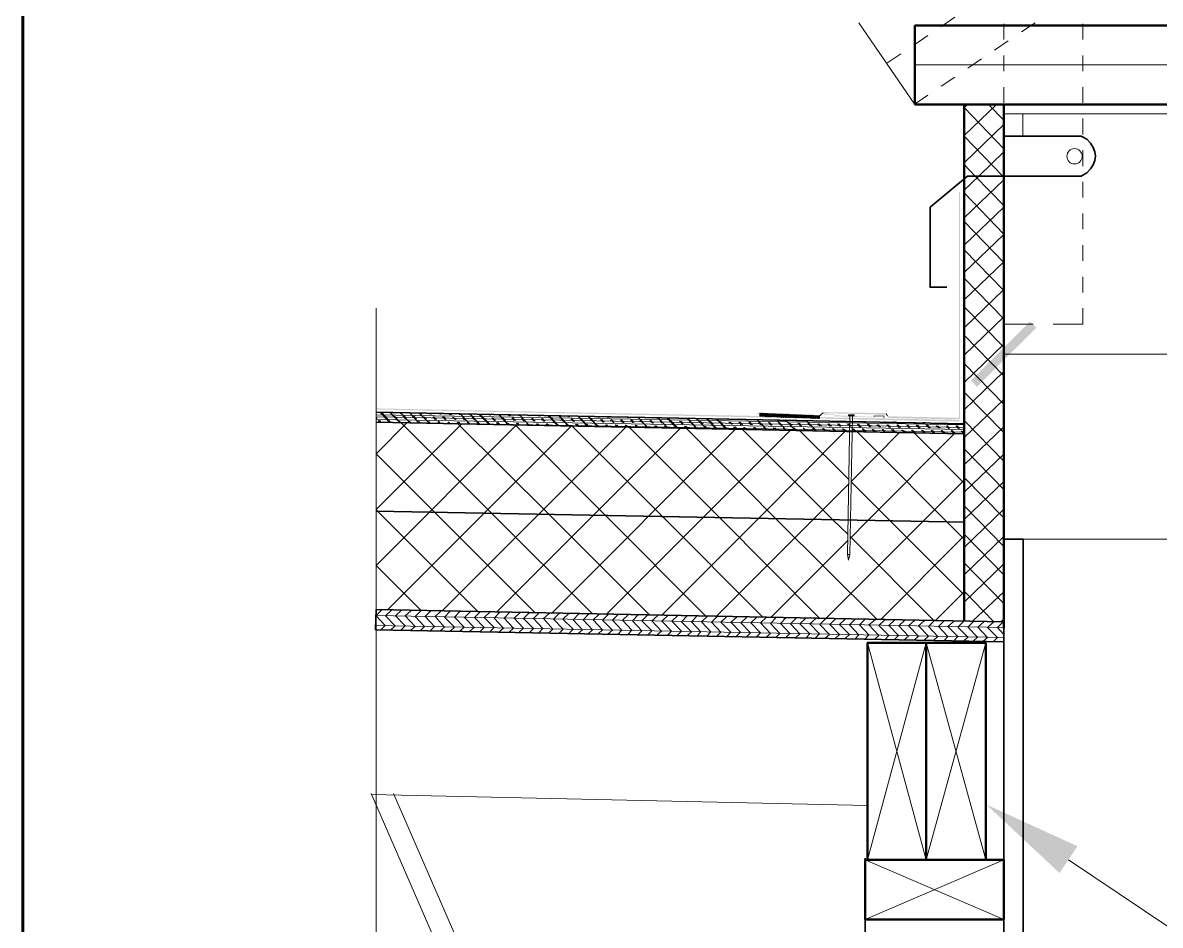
# Model space of a CAD drawing. Header units: inches. Extents: x 5 to 516, y -193 to 129.
# Drawn here: x 155.79 to 162.99, y -47.6 to -41.89 of the extents above; entities that cross this region are included whole.
import ezdxf

# ---------------------------------------------------------------- set-up
doc = ezdxf.new("R2010")
doc.units = ezdxf.units.IN
doc.header["$MEASUREMENT"] = 0
doc.linetypes.add('PDF_IMPORT', pattern=[1, 0.8, -0.2])
doc.layers.add('PDF3_Geometry', color=7, linetype='Continuous')
doc.layers.add('PDF3_Solid Fills', color=7, linetype='Continuous')

msp = doc.modelspace()

# ---------------------------------------------------------------- hatches: boundary and pattern name
at = {"layer": 'PDF3_Solid Fills', "transparency": 33554559}
for points in [[(162.2048941, -43.8227073), (162.1648967, -43.7827099), (161.7915889, -44.1560209), (161.8282516, -44.1960167)], [(161.7182581, -44.4160056), (161.7182581, -44.4060063), (158.0251614, -44.3326747), (158.0251614, -44.3393439)], [(160.438338, -44.3593415), (160.438338, -44.3660077), (160.8349792, -44.3826731), (160.8316461, -44.3760071)], [(160.8549779, -44.3560051), (160.858311, -44.3626714), (161.2516224, -44.3726705), (161.2549523, -44.3626714)], [(160.8616507, -44.3826758), (160.8649838, -44.3860089), (160.8649871, -44.3726729), (160.9249832, -44.3726734), (160.924974, -44.3826728), (161.1749612, -44.3860024), (160.9283104, -44.3760101), (160.9283131, -44.3693406), (160.8616507, -44.3660102)], [(161.174958, -44.3860089), (160.924974, -44.3826758), (161.1782911, -44.389342), (161.174958, -44.3793391)], [(161.174958, -44.3793394), (161.1782911, -44.3826725), (161.2382905, -44.3826758), (161.2382948, -44.3960083), (161.2416312, -44.396005), (161.2416203, -44.3793394)], [(161.2682924, -44.3826728), (161.2516268, -44.3726734), (161.2649592, -44.3926722), (161.7215961, -44.4026707), (161.7149331, -44.3926751)]]:
    msp.add_hatch(color=256, dxfattribs=at).paths.add_polyline_path(points)

# ---------------------------------------------------------------- linework, layer by layer
at = {"layer": 'PDF3_Geometry', "lineweight": 60}
msp.add_lwpolyline([(290.7799874, -122.9609644), (290.7799874, -32.9700706), (155.7886422, -32.9700706), (155.7886422, -122.9609644)], dxfattribs=at)
at = {"layer": 'PDF3_Geometry', "linetype": 'PDF_IMPORT', "lineweight": 15, "ltscale": 0.133359}
msp.add_lwpolyline([(161.2582859, -42.1494816), (169.8044107, -36.3731844)], dxfattribs=at)
at = {"layer": 'PDF3_Geometry', "linetype": 'PDF_IMPORT', "lineweight": 15, "ltscale": 0.13082}
msp.add_lwpolyline([(161.4316147, -42.4094679), (169.9610673, -36.6431698)], dxfattribs=at)
at = {"layer": 'PDF3_Geometry', "linetype": 'PDF_IMPORT', "lineweight": 15, "ltscale": 0.0625}
msp.add_lwpolyline([(161.9982423, -43.7993798), (161.9982423, -38.3930579)], dxfattribs=at)
at = {"layer": 'PDF3_Geometry', "linetype": 'PDF_IMPORT', "lineweight": 15, "ltscale": 0.075833}
msp.add_lwpolyline([(162.4982102, -43.7993798), (162.4982102, -38.9430199)], dxfattribs=at)
at = {"layer": 'PDF3_Geometry', "lineweight": 15}
for points in [[(161.4349511, -42.4094679), (161.0816404, -41.8928343)], [(171.5609701, -42.1594839), (161.4349527, -42.1594839)], [(161.7482583, -42.6061173), (161.9515786, -42.4094633)], [(161.7482583, -42.4294658), (161.7715902, -42.4094671)], [(161.9982423, -42.5094574), (161.9015818, -42.4094638)], [(161.9982423, -42.6894453), (161.7482583, -42.429462)], [(170.9976653, -42.4694616), (161.9982423, -42.4694616)], [(162.1182297, -42.6094537), (162.1182297, -42.4694627)], [(161.7482583, -42.7794393), (161.9982423, -42.5361215)], [(161.9982423, -42.86944), (161.9915761, -42.8627738), (161.7482583, -42.6094567)], [(161.7482583, -42.952768), (161.8415857, -42.8627738), (161.9982423, -42.7094503)], [(161.9982423, -43.0494279), (161.8182538, -42.8627732), (161.7482583, -42.7894446)], [(161.7482583, -43.1260832), (161.9982423, -42.8860986)], [(161.9982423, -43.2294158), (161.7482583, -42.9694325)], [(161.7482583, -43.2994119), (161.9982423, -43.0594273)], [(161.9982423, -43.4094038), (161.7482583, -43.1494204)], [(161.7482583, -43.4727271), (161.9982423, -43.2327425)], [(161.9982423, -43.5860553), (161.7482583, -43.3294051)], [(161.7482583, -43.6460558), (161.9982423, -43.4060712)], [(161.9982423, -43.7660432), (161.7482583, -43.509393)], [(161.7482583, -43.8227073), (161.9982423, -43.5793896)], [(161.9982423, -44.9093076), (161.9982423, -43.6160571)], [(158.0251626, -43.6993835), (158.0251626, -50.7022678), (157.841841, -50.8222603), (158.2084842, -50.8655908), (158.0251626, -50.9855833), (158.0251626, -58.7950818)], [(161.9982423, -43.9460311), (161.7482583, -43.6893809)], [(161.7482583, -43.9960293), (161.9982423, -43.7527116)], [(162.184903, -43.7993798), (161.9982483, -43.7993798)], [(162.4982102, -43.7993798), (162.3115555, -43.7993798)], [(161.9982423, -44.1260191), (161.7482583, -43.8693689)], [(161.7482583, -44.1693512), (161.9982423, -43.9260335)], [(161.9982423, -43.9893633), (170.9976653, -43.9893633)], [(161.9982423, -44.306007), (161.7482583, -44.0493568)], [(161.7482583, -44.3426732), (161.9982423, -44.0993555)], [(161.9982423, -44.4860017), (161.7482583, -44.2293515)], [(161.7482583, -44.5159951), (161.9982423, -44.2760105)], [(158.0251626, -44.3726734), (161.7482571, -44.4360027)], [(158.0251626, -44.3860054), (161.7482571, -44.4526678)], [(158.0251626, -44.4026737), (161.7482571, -44.466003)], [(158.0251626, -44.4193352), (161.7482571, -44.4826645)], [(158.0251626, -44.6193278), (158.2218167, -44.4226738)], [(158.028499, -44.3960077), (158.0251659, -44.3926746)], [(158.0318354, -44.3960077), (158.0251691, -44.3893415)], [(158.0485037, -44.4193352), (158.0385043, -44.4093359)], [(158.0518265, -44.4193352), (158.0418271, -44.4093359)], [(158.0551629, -44.4193352), (158.0484966, -44.4093359)], [(158.1251589, -44.3660075), (158.1184927, -44.3593412)], [(158.1584955, -44.3960077), (158.1418299, -44.3826752)], [(158.181823, -44.4226716), (158.1718237, -44.4126722)], [(158.181823, -44.3660075), (158.1751568, -44.3593412)], [(158.1884822, -44.3660075), (158.181816, -44.3593412)], [(159.3950835, -45.6325956), (158.7551245, -44.9959698), (158.1818279, -44.4226732)], [(158.2118233, -44.3993373), (158.1951577, -44.3826717)], [(158.2184825, -44.3993373), (158.20515, -44.3826717)], [(158.2351508, -44.4226716), (158.2284845, -44.4126722)], [(158.2451463, -44.4226716), (158.235147, -44.4126722)], [(158.2484827, -44.3660075), (158.2418165, -44.3626744)], [(158.2518191, -44.3660075), (158.2451528, -44.3626744)], [(158.278483, -44.3993373), (158.2618174, -44.3826717)], [(158.2818193, -44.3993373), (158.2651537, -44.3826717)], [(158.3018105, -44.4260012), (158.2918111, -44.4160018)], [(158.3051468, -44.4260012), (158.2984806, -44.4160018)], [(158.3084832, -44.3693438), (158.3051501, -44.3626776)], [(158.3151424, -44.3693438), (158.3084762, -44.3626776)], [(158.3418063, -44.3993373), (158.3251407, -44.3860048)], [(158.3451426, -44.3993373), (158.328477, -44.3860048)], [(158.3651473, -44.4260012), (158.355148, -44.4160018)], [(158.3684701, -44.4260012), (158.3584708, -44.4160018)], [(158.3684701, -44.3693438), (158.3618039, -44.3626776)], [(158.3718065, -44.3693438), (158.3651403, -44.3626776)], [(158.3751429, -44.3693438), (158.3718098, -44.3626776)], [(158.3984704, -44.4026737), (158.3851379, -44.3860081)], [(158.4018068, -44.4026737), (158.3884743, -44.3860081)], [(158.4084795, -44.4026737), (158.3918139, -44.3860081)], [(158.4251343, -44.4260012), (158.4151349, -44.4160018)], [(158.4284706, -44.4260012), (158.4184713, -44.4160018)], [(158.431807, -44.4260012), (158.4218076, -44.4160018)], [(158.431807, -44.3693438), (158.4251408, -44.3660107)], [(158.4351434, -44.3693438), (158.4284771, -44.3660107)], [(158.4384662, -44.3693438), (158.4318, -44.3660107)], [(158.4618073, -44.4026737), (158.4451417, -44.3860081)], [(158.4651436, -44.4026737), (158.4518111, -44.3860081)], [(158.4684664, -44.4026737), (158.455134, -44.3860081)], [(158.4851348, -44.4293376), (158.4784685, -44.4193382)], [(158.4918075, -44.4293376), (158.4818081, -44.4193382)], [(158.4951303, -44.4293376), (158.485131, -44.4193382)], [(158.4918075, -44.3726734), (158.4884744, -44.3660072)], [(158.4984667, -44.3726734), (158.4918004, -44.3660072)], [(158.5018031, -44.3726734), (158.4951368, -44.3660072)], [(158.5251306, -44.4026737), (158.508465, -44.3860081)], [(158.5284669, -44.4026737), (158.5118013, -44.3893412)], [(158.5318033, -44.4026737), (158.5151377, -44.3893412)], [(158.5484716, -44.4293376), (158.5384723, -44.4193382)], [(158.5517944, -44.4293376), (158.5417951, -44.4193382)], [(158.5584672, -44.4293376), (158.5484678, -44.4193382)], [(158.5551308, -44.3726734), (158.5517977, -44.3660072)], [(158.5584672, -44.3726734), (158.5551341, -44.3660072)], [(158.5851311, -44.4060033), (158.5717986, -44.3893377)], [(158.5917902, -44.4060033), (158.5751246, -44.3893377)], [(158.6117949, -44.4293376), (158.6017956, -44.4193382)], [(158.6151313, -44.4293376), (158.6051319, -44.4193382)], [(158.6184541, -44.3726734), (158.6117879, -44.3693403)], [(158.6484544, -44.4060033), (158.6351219, -44.3893377)], [(158.6751182, -44.4326672), (158.6651189, -44.4226678)], [(158.6851274, -44.376003), (158.6784611, -44.3693368)], [(158.7151276, -44.4060033), (158.7017951, -44.3893377)], [(158.7417915, -44.4326672), (158.7317921, -44.4226678)], [(158.7417915, -44.376003), (158.7384584, -44.3693368)], [(158.7484507, -44.376003), (158.7417844, -44.3693368)], [(158.751787, -44.376003), (158.7451208, -44.3693368)], [(158.7751145, -44.4093397), (158.7584489, -44.3926741)], [(158.7784509, -44.4093397), (158.7617853, -44.3926741)], [(158.7817873, -44.4093397), (158.7651217, -44.3926741)], [(158.7984556, -44.4360035), (158.7884562, -44.4226711)], [(158.8051148, -44.4360035), (158.7917823, -44.4226711)], [(158.8084512, -44.4360035), (158.7984518, -44.4226711)], [(158.8151103, -44.376003), (158.8084441, -44.3726699)], [(158.8451106, -44.4093397), (158.828445, -44.3926741)], [(158.8717745, -44.4360035), (158.858442, -44.4260042)], [(158.8684381, -44.3793394), (158.8617718, -44.3726732)], [(158.8717745, -44.3793394), (158.8684413, -44.3726732)], [(158.8751108, -44.3793394), (158.8717777, -44.3726732)], [(158.8984383, -44.4093397), (158.8851059, -44.3926741)], [(158.9017747, -44.4093397), (158.8884422, -44.3926741)], [(158.9084475, -44.4093397), (158.8917819, -44.3926741)], [(158.9251022, -44.4360035), (158.9151028, -44.4260042)], [(158.9284386, -44.4360035), (158.9184392, -44.4260042)], [(158.931775, -44.4360035), (158.9217756, -44.4260042)], [(158.931775, -44.3793394), (158.9251087, -44.3760063)], [(158.9351113, -44.3793394), (158.9284451, -44.3760063)], [(158.9617752, -44.4126693), (158.9451096, -44.3960037)], [(158.9651116, -44.4126693), (158.9517791, -44.3960037)], [(158.9884391, -44.4393331), (158.9784397, -44.4260006)], [(158.9917754, -44.4393331), (158.9817761, -44.4260006)], [(158.9917754, -44.3793394), (158.9884423, -44.3760063)], [(158.9984346, -44.3793394), (158.9917684, -44.3760063)], [(159.001771, -44.3793394), (158.9951048, -44.3760063)], [(159.0250985, -44.4126693), (159.0084329, -44.3960037)], [(159.0284349, -44.4126693), (159.0117693, -44.3960037)], [(159.0317713, -44.4126693), (159.0151057, -44.3960037)], [(159.0550988, -44.3826758), (159.0517656, -44.3760095)], [(159.0584351, -44.3826758), (159.055102, -44.3760095)], [(159.0650943, -44.3826758), (159.0584281, -44.3760095)], [(159.085099, -44.4126693), (159.0717665, -44.3960037)], [(159.0917582, -44.4126693), (159.0750926, -44.3960037)], [(159.0950946, -44.4126693), (159.078429, -44.3960037)], [(159.1817589, -44.3826758), (159.1750927, -44.3793427)], [(159.2117592, -44.4160056), (159.1950936, -44.39934)], [(159.2417594, -44.3860054), (159.2384263, -44.3793391)], [(159.2484186, -44.3860054), (159.2417524, -44.3793391)], [(159.251755, -44.3860054), (159.2484219, -44.3793391)], [(159.2750825, -44.4160056), (159.2584169, -44.39934)], [(159.2784189, -44.4160056), (159.2617533, -44.39934)], [(159.2817552, -44.4160056), (159.2650896, -44.39934)], [(159.3150783, -44.3860054), (159.308412, -44.3826723)], [(159.3450785, -44.4193352), (159.3284129, -44.4026696)], [(159.3750788, -44.3860054), (159.3717457, -44.3826723)], [(159.4084154, -44.4193352), (159.3917498, -44.4026696)], [(159.4317429, -44.389335), (159.4284098, -44.3826687)], [(159.4350793, -44.389335), (159.4317462, -44.3826687)], [(159.4384021, -44.389335), (159.435069, -44.3826687)], [(159.4617431, -44.4193352), (159.4450775, -44.4026696)], [(159.4650795, -44.4193352), (159.4484139, -44.4026696)], [(159.4684023, -44.4193352), (159.4550699, -44.4026696)], [(159.4917434, -44.389335), (159.4884103, -44.3860019)], [(159.4984026, -44.389335), (159.4950695, -44.3860019)], [(159.501739, -44.389335), (159.4984058, -44.3860019)], [(159.5250664, -44.4193352), (159.5084009, -44.4060027)], [(159.5284028, -44.4226716), (159.5117372, -44.406006)], [(159.5317392, -44.4226716), (159.5150736, -44.406006)], [(159.5550667, -44.389335), (159.5517336, -44.3860019)], [(159.5584031, -44.389335), (159.55507, -44.3860019)], [(159.5650623, -44.389335), (159.558396, -44.3860019)], [(159.5850669, -44.4226716), (159.5717345, -44.406006)], [(159.5917261, -44.4226716), (159.5750605, -44.406006)], [(159.5950625, -44.4226716), (159.5783969, -44.406006)], [(159.61839, -44.3926713), (159.6150569, -44.3893382)], [(159.6217264, -44.3926713), (159.6183933, -44.3893382)], [(159.6250628, -44.3926713), (159.6217296, -44.3893382)], [(159.6483902, -44.4226716), (159.6350578, -44.406006)], [(159.6517266, -44.4226716), (159.6383941, -44.406006)], [(159.6583994, -44.4226716), (159.6417338, -44.406006)], [(159.6817269, -44.3926713), (159.6783937, -44.3893382)], [(159.6850632, -44.3926713), (159.6817301, -44.3893382)], [(159.7117271, -44.4226716), (159.6950615, -44.4093391)], [(159.7150635, -44.4260012), (159.6983979, -44.4093356)], [(159.7417274, -44.3926713), (159.7383942, -44.3893382)], [(159.7483865, -44.3926713), (159.7450534, -44.3893382)], [(159.7517229, -44.3926713), (159.7483898, -44.3893382)], [(159.7750504, -44.4260012), (159.7583848, -44.4093356)], [(159.7783868, -44.4260012), (159.7617212, -44.4093356)], [(159.7817232, -44.4260012), (159.7650576, -44.4093356)], [(159.8050507, -44.3960077), (159.8017175, -44.3926746)], [(159.808387, -44.3960077), (159.8050539, -44.3926746)], [(159.8350509, -44.4260012), (159.8217184, -44.4093356)], [(159.8417101, -44.4260012), (159.8250445, -44.4093356)], [(159.9317108, -44.3960077), (159.9283777, -44.3926746)], [(159.9350472, -44.3960077), (159.9317141, -44.3926746)], [(159.93837, -44.3960077), (159.9350369, -44.3926746)], [(159.9617111, -44.4293376), (159.9450455, -44.412672)], [(159.9650475, -44.4293376), (159.9483819, -44.412672)], [(159.9683703, -44.4293376), (159.9550378, -44.412672)], [(159.9917113, -44.3993373), (159.9917113, -44.3960042)], [(160.0250344, -44.4293376), (160.0083688, -44.412672)], [(160.058371, -44.3993373), (160.058371, -44.3960042)], [(160.0650302, -44.3993373), (160.0616971, -44.3960042)], [(160.0916941, -44.4293376), (160.0750285, -44.4160051)], [(160.0950304, -44.4293376), (160.0783649, -44.4160051)], [(160.1250307, -44.3993373), (160.1250307, -44.3960042)], [(160.1583673, -44.4326672), (160.1417017, -44.4160016)], [(160.188354, -44.4026737), (160.1850209, -44.3993406)], [(160.2183542, -44.4326672), (160.2050218, -44.4160016)], [(160.2416953, -44.4026737), (160.2416953, -44.3993406)], [(160.2483545, -44.4026737), (160.2450214, -44.3993406)], [(160.2516909, -44.4026737), (160.2483577, -44.3993406)], [(160.2750184, -44.4326672), (160.2583528, -44.4193347)], [(160.2783547, -44.4326672), (160.2616891, -44.4193347)], [(160.2816911, -44.4326672), (160.2650255, -44.4193347)], [(160.3050186, -44.4026737), (160.3050186, -44.3993406)], [(160.308355, -44.4026737), (160.308355, -44.3993406)], [(160.3150142, -44.4026737), (160.3116811, -44.4026737)], [(160.3350189, -44.4360035), (160.3216864, -44.4193379)], [(160.341678, -44.4360035), (160.3250124, -44.4193379)], [(160.3450144, -44.4360035), (160.3283488, -44.4193379)], [(160.3683419, -44.4060033), (160.3650088, -44.4026702)], [(160.3716783, -44.4060033), (160.3683452, -44.4026702)], [(160.3750147, -44.4060033), (160.3750147, -44.4026702)], [(160.3983422, -44.4360035), (160.3850097, -44.4193379)], [(160.4016785, -44.4360035), (160.3883461, -44.4193379)], [(160.4083513, -44.4360035), (160.3916857, -44.4193379)], [(160.4316788, -44.4060033), (160.4283457, -44.4026702)], [(160.4350152, -44.4060033), (160.431682, -44.4026702)], [(160.461679, -44.4360035), (160.4450134, -44.4226711)], [(160.4650154, -44.4360035), (160.4483498, -44.4226711)], [(160.4683382, -44.3826758), (160.4550057, -44.3693433)], [(160.4550063, -44.3793394), (160.4683388, -44.3626738)], [(160.4550063, -44.3660075), (160.4583394, -44.3626744)], [(160.4583427, -44.3826758), (160.4550095, -44.3793427)], [(160.4616714, -44.3626771), (160.4816702, -44.3826758), (160.5016689, -44.3660102)], [(160.461679, -44.3826758), (160.4816778, -44.3626771)], [(160.4716746, -44.3826758), (160.4916733, -44.3660102)], [(160.4716806, -44.3626735), (160.4916793, -44.3860054), (160.511678, -44.3660067)], [(160.4816794, -44.3660067), (160.5050112, -44.3860054), (160.5216768, -44.3660067)], [(160.4916793, -44.4060033), (160.4916793, -44.4026702)], [(160.4983385, -44.4060033), (160.4950053, -44.4060033)], [(160.4950081, -44.3660067), (160.5150068, -44.3860054), (160.5316724, -44.3660067)], [(160.5016748, -44.4060033), (160.4983417, -44.4060033)], [(160.5050036, -44.3660067), (160.5250023, -44.3860054), (160.5450011, -44.3660067)], [(160.5250023, -44.4393331), (160.5083367, -44.4226675)], [(160.5283387, -44.4393331), (160.5116731, -44.4226675)], [(160.5316751, -44.4393331), (160.5150095, -44.4226675)], [(160.5383343, -44.3860054), (160.5183356, -44.3660067)], [(160.5483434, -44.3860054), (160.5283447, -44.3660067)], [(160.5349979, -44.3860054), (160.5549966, -44.3660067)], [(160.5616753, -44.3860054), (160.5416766, -44.3660067)], [(160.545007, -44.3860054), (160.5650057, -44.3693398)], [(160.5716709, -44.3860054), (160.5516722, -44.3660067)], [(160.5550026, -44.4093397), (160.5550026, -44.4060065)], [(160.558339, -44.3860054), (160.5750046, -44.3693398)], [(160.558339, -44.4093397), (160.558339, -44.4060065)], [(160.5850028, -44.3860054), (160.5650041, -44.3693398)], [(160.5683345, -44.3860054), (160.5850001, -44.3693398)], [(160.5850028, -44.4393331), (160.5716704, -44.4226675)], [(160.591662, -44.4393331), (160.5749964, -44.4226675)], [(160.5949984, -44.389335), (160.5749997, -44.3693363)], [(160.5783301, -44.3860054), (160.5983288, -44.3693398)], [(160.604994, -44.389335), (160.5883284, -44.3693363)], [(160.5883392, -44.389335), (160.6083379, -44.3693363)], [(160.6183259, -44.389335), (160.5983272, -44.3693363)], [(160.6016711, -44.389335), (160.6183367, -44.3693363)], [(160.628335, -44.389335), (160.6083363, -44.3693363)], [(160.6116667, -44.389335), (160.6283323, -44.3693363)], [(160.6216623, -44.389335), (160.6383279, -44.3693363)], [(160.6216623, -44.4093397), (160.6216623, -44.4060065)], [(160.6216682, -44.3693363), (160.641667, -44.389335), (160.6616657, -44.3726694)], [(160.6249986, -44.4093397), (160.6249986, -44.4060065)], [(160.6516625, -44.389335), (160.6316638, -44.3693363)], [(160.6316714, -44.389335), (160.648337, -44.3726694)], [(160.6516625, -44.4393331), (160.63833, -44.4260006)], [(160.6583353, -44.4393331), (160.6416697, -44.4260006)], [(160.6449957, -44.3726694), (160.6649944, -44.389335), (160.68166, -44.3726694)], [(160.6549913, -44.3726694), (160.67499, -44.389335), (160.6916556, -44.3726694)], [(160.6549989, -44.389335), (160.6716645, -44.3726694)], [(160.6683335, -44.3726726), (160.6849991, -44.3926713), (160.7016647, -44.3726726)], [(160.6816628, -44.4093397), (160.6783296, -44.4093397)], [(160.6983311, -44.3926713), (160.6783324, -44.3726726)], [(160.6849991, -44.4093397), (160.681666, -44.4093397)], [(160.6883219, -44.4093397), (160.6883219, -44.4060065)], [(160.691661, -44.3726726), (160.7083266, -44.3926713), (160.7249922, -44.3760057)], [(160.6949947, -44.3926713), (160.7149934, -44.3726726)], [(160.711663, -44.4426695), (160.6949974, -44.4260039)], [(160.7149994, -44.4426695), (160.6983338, -44.4260039)], [(160.7216586, -44.3926713), (160.7016599, -44.3726726)], [(160.7183222, -44.4426695), (160.7049897, -44.4260039)], [(160.7316541, -44.3926713), (160.7149885, -44.3726726)], [(160.7183222, -44.3926713), (160.7349878, -44.3760057)], [(160.7449861, -44.3926713), (160.7249873, -44.3760057)], [(160.7283313, -44.3926713), (160.7449969, -44.3760057)], [(160.7383269, -44.3926713), (160.7549925, -44.3760057)], [(160.7549952, -44.3926713), (160.7383296, -44.3760057)], [(160.7416633, -44.4126693), (160.7416633, -44.4093361)], [(160.7483224, -44.4126693), (160.7449893, -44.4093361)], [(160.7483224, -44.3926713), (160.764988, -44.3760057)], [(160.7683271, -44.3926713), (160.7483284, -44.3760057)], [(160.7749863, -44.4426695), (160.7583207, -44.4260039)], [(160.7783227, -44.3960077), (160.758324, -44.376009)], [(160.7616544, -44.3926713), (160.77832, -44.3760057)], [(160.7783227, -44.4426695), (160.7616571, -44.4260039)], [(160.7716499, -44.3926713), (160.7883155, -44.3760057)], [(160.7883182, -44.3960077), (160.7716526, -44.376009)], [(160.7816515, -44.376009), (160.8016502, -44.3960077), (160.8183158, -44.3793421)], [(160.7816591, -44.3960077), (160.7983247, -44.376009)], [(160.7916546, -44.3960077), (160.8083202, -44.3793421)], [(160.8116593, -44.3960077), (160.7949937, -44.376009)], [(160.8049866, -44.4126693), (160.8049866, -44.4093361)], [(160.8049925, -44.3793421), (160.8249912, -44.3960077), (160.8316575, -44.3893415)], [(160.8083229, -44.4126693), (160.8083229, -44.4093361)], [(160.8149821, -44.4126693), (160.811649, -44.4093361)], [(160.8149821, -44.3960077), (160.8316477, -44.3793421)], [(160.8316504, -44.3926713), (160.818318, -44.3793389)], [(160.8316504, -44.3826758), (160.8283173, -44.3793427)], [(160.8683099, -44.4126693), (160.8683099, -44.4093361)], [(160.8716462, -44.4126693), (160.8716462, -44.4093361)], [(160.8749826, -44.4126693), (160.8749826, -44.4093361)], [(160.9316467, -44.4126693), (160.9283136, -44.4126693)], [(160.9349831, -44.4160056), (160.9349831, -44.4126725)], [(160.9383059, -44.4160056), (160.9383059, -44.4126725)], [(160.9916472, -44.4160056), (160.9916472, -44.4126725)], [(160.9983064, -44.4160056), (160.9949733, -44.4160056)], [(161.0016428, -44.4160056), (160.9983097, -44.4160056)], [(161.008302, -45.2559515), (161.0249676, -44.379341)], [(161.0249703, -45.2559515), (161.0416359, -44.379341)], [(161.0549705, -44.4160056), (161.0549705, -44.4126725)], [(161.0583069, -44.4160056), (161.0583069, -44.4126725)], [(161.0649661, -44.4160056), (161.061633, -44.4160056)], [(161.1182938, -44.4160056), (161.1182938, -44.4126725)], [(161.1216302, -44.4160056), (161.1216302, -44.4126725)], [(161.1249666, -44.4193352), (161.1249666, -44.4160021)], [(161.1816307, -44.4193352), (161.1816307, -44.4160021)], [(161.1849671, -44.4193352), (161.1849671, -44.4160021)], [(161.1882899, -44.4193352), (161.1882899, -44.4160021)], [(161.2416312, -44.4193352), (161.2416312, -44.4160021)], [(161.2482904, -44.4193352), (161.2449573, -44.4193352)], [(161.2516268, -44.4193352), (161.2516268, -44.4160021)], [(161.3049545, -44.4193352), (161.3049545, -44.4160021)], [(161.3082909, -44.4193352), (161.3082909, -44.4160021)], [(161.3149501, -44.4193352), (161.3116169, -44.4193352)], [(161.3682778, -44.4226716), (161.3682778, -44.4193385)], [(161.3716142, -44.4226716), (161.3716142, -44.4193385)], [(161.3749506, -44.4226716), (161.3749506, -44.4193385)], [(161.4316147, -44.4226716), (161.4316147, -44.4193385)], [(161.4349511, -44.4226716), (161.4349511, -44.4193385)], [(161.4382739, -44.4226716), (161.4382739, -44.4193385)], [(161.4916152, -44.4226716), (161.4916152, -44.4193385)], [(161.4982744, -44.4226716), (161.4982744, -44.4193385)], [(161.5016107, -44.4226716), (161.5016107, -44.4193385)], [(161.9982423, -44.6659896), (161.7482583, -44.4093394)], [(158.0251626, -44.9726309), (158.5684611, -44.4293324)], [(158.0251626, -45.3259476), (158.9151056, -44.4360046)], [(158.0951587, -45.6092614), (159.2617505, -44.4426695)], [(158.4418026, -45.6159273), (159.6083944, -44.4493355)], [(159.7550593, -45.6392548), (159.1184334, -45.002629), (158.5418038, -44.4293324)], [(158.7884465, -45.6225933), (159.9550383, -44.4560014)], [(160.1150351, -45.6492572), (159.4784093, -45.0092982), (158.9051127, -44.4360016)], [(159.0517624, -44.4393331), (159.0384299, -44.4293338)], [(159.0550988, -44.4393331), (159.0417663, -44.4293338)], [(159.0584351, -44.4393331), (159.0484358, -44.4293338)], [(159.1117629, -44.4393331), (159.1017635, -44.4293338)], [(159.1150992, -44.4393331), (159.1050999, -44.4293338)], [(159.1217584, -44.4393331), (159.108426, -44.4293338)], [(159.1350904, -45.6292593), (160.3016822, -44.4626674), (160.2883498, -44.4493349)], [(159.238423, -44.4426695), (159.2284237, -44.4326701)], [(160.475011, -45.6559231), (159.8383851, -45.0159642), (159.2650885, -44.4426676)], [(159.3017463, -44.4426695), (159.2884139, -44.4326701)], [(159.3050827, -44.4426695), (159.2917502, -44.4326701)], [(159.3084191, -44.4426695), (159.2984197, -44.4326701)], [(159.3717424, -44.4459991), (159.3584099, -44.4326666)], [(159.4350793, -44.4459991), (159.4217468, -44.4359997)], [(159.488407, -44.4493355), (159.4784077, -44.436003)], [(159.4817343, -45.6359252), (160.6483261, -44.4693334)], [(159.4917434, -44.4493355), (159.481744, -44.436003)], [(159.4950662, -44.4493355), (159.4850668, -44.436003)], [(159.5517303, -44.4493355), (159.5383978, -44.436003)], [(159.5550667, -44.4493355), (159.5417342, -44.436003)], [(159.5584031, -44.4493355), (159.5484037, -44.436003)], [(159.6150672, -44.4493355), (159.6017347, -44.4393361)], [(159.61839, -44.4493355), (159.6050575, -44.4393361)], [(159.6217264, -44.4493355), (159.6083939, -44.4393361)], [(160.8349868, -45.6625891), (160.198361, -45.0226301), (159.6250643, -44.4493336)], [(159.6750541, -44.4526718), (159.6650548, -44.4393394)], [(159.6817269, -44.4526718), (159.6683944, -44.4393394)], [(159.6850632, -44.4526718), (159.6717308, -44.4393394)], [(159.738391, -44.4526718), (159.7283916, -44.4393394)], [(159.7417274, -44.4526718), (159.731728, -44.4393394)], [(159.8017143, -44.4526718), (159.7883818, -44.4426725)], [(159.8050507, -44.4526718), (159.7917182, -44.4426725)], [(159.808387, -44.4526718), (159.7983877, -44.4426725)], [(159.8317145, -45.6425912), (160.4450086, -45.0292972), (160.9949733, -44.4759993)], [(159.8650512, -44.4560014), (159.8517187, -44.442669)], [(159.868374, -44.4560014), (159.8550415, -44.442669)], [(159.988375, -44.4560014), (159.9783756, -44.4460021)], [(159.9917113, -44.4560014), (159.981712, -44.4460021)], [(159.9983705, -44.4560014), (159.985038, -44.4460021)], [(161.198299, -45.6692551), (160.55834, -45.0326292), (159.9850435, -44.4559995)], [(160.0516983, -44.459331), (160.0383658, -44.4459985)], [(160.1183579, -44.459331), (160.1050255, -44.4459985)], [(160.1216943, -44.459331), (160.1083618, -44.4459985)], [(160.1850312, -44.4626674), (160.1716987, -44.4493349)], [(160.2483545, -44.4626674), (160.235022, -44.4493349)], [(160.3050186, -44.4626674), (160.2916861, -44.4493349)], [(160.3116914, -44.4626674), (160.2983589, -44.4493349)], [(160.3450144, -44.4660038), (160.918311, -45.0393004), (161.0116383, -45.1292946)], [(160.3650191, -44.4660038), (160.3516866, -44.4526713)], [(160.3683419, -44.4660038), (160.3550094, -44.4526713)], [(160.3716783, -44.4660038), (160.3583458, -44.4526713)], [(160.4283424, -44.4660038), (160.4150099, -44.4526713)], [(160.4316788, -44.4660038), (160.4183463, -44.4526713)], [(160.4350152, -44.4660038), (160.4216827, -44.4526713)], [(160.4916793, -44.4660038), (160.4783468, -44.4526713)], [(160.4950021, -44.4660038), (160.4816696, -44.4526713)], [(160.5516662, -44.4693334), (160.5383337, -44.4560009)], [(160.558339, -44.4693334), (160.5416734, -44.4560009)], [(160.5616753, -44.4693334), (160.5483429, -44.4560009)], [(160.6150031, -44.4693334), (160.6016706, -44.4560009)], [(160.6183259, -44.4693334), (160.6049934, -44.4560009)], [(160.6816628, -44.4693334), (160.6683303, -44.4560009)], [(160.6849991, -44.4693334), (160.6716667, -44.4560009)], [(161.0183111, -44.7826474), (160.7049979, -44.4726673)], [(160.7416633, -44.472663), (160.7283308, -44.4559974)], [(160.7449861, -44.472663), (160.7316536, -44.4593305)], [(160.7483224, -44.472663), (160.73499, -44.4593305)], [(160.8016502, -44.472663), (160.7883177, -44.4593305)], [(160.8083229, -44.472663), (160.7916573, -44.4593305)], [(160.8349868, -44.4426695), (160.8216543, -44.429337)], [(160.841646, -44.4426695), (160.8249804, -44.429337)], [(160.8449824, -44.4426695), (160.8283168, -44.429337)], [(160.8649871, -44.4759993), (160.8516546, -44.4593337)], [(160.8683099, -44.4759993), (160.8549774, -44.4593337)], [(160.8749826, -44.4759993), (160.858317, -44.4593337)], [(160.8983101, -44.4459991), (160.8849776, -44.4293335)], [(160.9016465, -44.4459991), (160.888314, -44.4293335)], [(160.9083192, -44.4459991), (160.8916536, -44.4293335)], [(160.9283104, -44.4759993), (160.9149779, -44.4593337)], [(160.9316467, -44.4759993), (160.9183143, -44.4593337)], [(160.9349831, -44.4759993), (160.9216506, -44.4626669)], [(160.961647, -44.4459991), (160.9449814, -44.4293335)], [(160.9649834, -44.4459991), (160.9483178, -44.4293335)], [(160.9683062, -44.4459991), (160.9549737, -44.4293335)], [(160.9916472, -44.4759993), (160.9783147, -44.4626669)], [(160.99497, -44.4759993), (160.9816376, -44.4626669)], [(160.9983064, -44.4759993), (160.9849739, -44.4626669)], [(161.0249703, -44.4459991), (161.0083047, -44.4326666)], [(161.0283067, -44.4459991), (161.0116411, -44.4326666)], [(161.031643, -44.4459991), (161.0149774, -44.4326666)], [(161.0283001, -45.1526221), (161.1382931, -45.0426291), (161.6882578, -44.4893313), (161.6715922, -44.4726657)], [(161.0349658, -44.792643), (161.3416129, -44.4826629)], [(161.0549705, -44.4793357), (161.0383049, -44.4626701)], [(161.0583069, -44.4793357), (161.0416413, -44.4626701)], [(161.0616433, -44.4793357), (161.0483108, -44.4626701)], [(161.7482583, -45.1592916), (161.0683019, -44.4793352)], [(161.0849708, -44.4493355), (161.0716383, -44.4326699)], [(161.09163, -44.4493355), (161.0749644, -44.4326699)], [(161.0949663, -44.4493355), (161.0783007, -44.4326699)], [(161.114971, -44.4793357), (161.1016385, -44.4626701)], [(161.1216302, -44.4793357), (161.1049646, -44.4626701)], [(161.1249666, -44.4793357), (161.108301, -44.4626701)], [(161.1482941, -44.4493355), (161.1349616, -44.4326699)], [(161.1516305, -44.4493355), (161.138298, -44.4326699)], [(161.1583032, -44.4493355), (161.1416376, -44.4326699)], [(161.1782943, -44.4793357), (161.1649619, -44.4660032)], [(161.1816307, -44.4793357), (161.1682982, -44.4660032)], [(161.1882899, -44.4793357), (161.1716243, -44.4660032)], [(161.211631, -44.4493355), (161.1949654, -44.436003)], [(161.2149673, -44.4493355), (161.1983017, -44.436003)], [(161.2182901, -44.4493355), (161.2049577, -44.436003)], [(161.2416312, -44.4826653), (161.2282987, -44.4659997)], [(161.244954, -44.4826653), (161.2316215, -44.4659997)], [(161.2482904, -44.4826653), (161.2349579, -44.4659997)], [(161.2749543, -44.4526718), (161.2582887, -44.4360062)], [(161.2782906, -44.4526718), (161.261625, -44.4360062)], [(161.281627, -44.4526718), (161.2649614, -44.4360062)], [(161.3049545, -44.4826653), (161.2882889, -44.4659997)], [(161.3082909, -44.4826653), (161.2916253, -44.4659997)], [(161.3116273, -44.4826653), (161.2982948, -44.4659997)], [(161.3349548, -44.4526718), (161.3216223, -44.4360062)], [(161.3416139, -44.4526718), (161.3249483, -44.4360062)], [(161.3449503, -44.4526718), (161.3282847, -44.4360062)], [(161.3682778, -44.4826653), (161.3516122, -44.4693328)], [(161.3716142, -44.4826653), (161.3549486, -44.4693328)], [(161.3749506, -44.4826653), (161.358285, -44.4693328)], [(161.3982781, -44.4526718), (161.3849456, -44.4393394)], [(161.4016144, -44.4526718), (161.388282, -44.4393394)], [(161.4049508, -44.4526718), (161.3916183, -44.4393394)], [(161.4282783, -44.4860017), (161.4149458, -44.4693361)], [(161.4316147, -44.4860017), (161.4182822, -44.4693361)], [(161.4382739, -44.4860017), (161.4216083, -44.4693361)], [(161.7482583, -44.8059749), (161.4282788, -44.4859954)], [(161.4616149, -44.4560014), (161.4449493, -44.4393358)], [(161.4649513, -44.4560014), (161.4482857, -44.4393358)], [(161.4682741, -44.4560014), (161.4549416, -44.4393358)], [(161.4916152, -44.4860017), (161.4782827, -44.4693361)], [(161.494938, -44.4860017), (161.4816055, -44.4693361)], [(161.4982744, -44.4860017), (161.4849419, -44.4693361)], [(161.5249382, -44.4560014), (161.5082726, -44.4393358)], [(161.5282746, -44.4560014), (161.511609, -44.4393358)], [(161.531611, -44.4560014), (161.5149454, -44.4393358)], [(161.5549385, -44.4893313), (161.5382729, -44.4726657)], [(161.5582749, -44.4893313), (161.5416093, -44.4726657)], [(161.5616112, -44.4893313), (161.5482787, -44.4726657)], [(161.5849387, -44.4560014), (161.5716062, -44.442669)], [(161.5915979, -44.4560014), (161.5749323, -44.442669)], [(161.5949343, -44.4560014), (161.5782687, -44.442669)], [(161.6182618, -44.4893313), (161.6015962, -44.4726657)], [(161.6215982, -44.4893313), (161.6049326, -44.4726657)], [(161.6249345, -44.4893313), (161.6082689, -44.4726657)], [(161.648262, -44.459331), (161.6349296, -44.4426654)], [(161.6515984, -44.459331), (161.6382659, -44.4426654)], [(161.6549348, -44.459331), (161.6416023, -44.4426654)], [(161.6782623, -44.4893313), (161.6649298, -44.4726657)], [(161.684935, -44.4893313), (161.6682694, -44.4726657)], [(161.7115989, -44.459331), (161.6949333, -44.4426654)], [(161.7149353, -44.459331), (161.6982697, -44.4426654)], [(161.7182581, -44.459331), (161.7049256, -44.4426654)], [(161.7415991, -44.4893313), (161.7282667, -44.4759988)], [(161.744922, -44.4926676), (161.7315895, -44.476002)], [(161.7482583, -44.4893313), (161.7349259, -44.4759988)], [(161.7482583, -44.6893171), (161.9982423, -44.4493325)], [(159.0317713, -45.6259229), (158.0251691, -44.6193207)], [(161.9982423, -44.8459775), (161.7482583, -44.5893273)], [(161.7482583, -44.6059891), (161.7482583, -45.5992587)], [(161.7482583, -44.862639), (161.9982423, -44.6226544)], [(160.8349819, -45.6992534), (160.8716462, -45.6625891), (161.7482567, -44.7859786)], [(161.9982423, -45.0259654), (161.7482583, -44.7693152)], [(160.7916546, -45.0359678), (161.0183068, -44.8093156)], [(161.281627, -45.0459633), (161.0349762, -44.7993125)], [(161.7482583, -45.0359678), (161.9982423, -44.7959832)], [(158.6717954, -45.6192637), (158.0351696, -44.9826379), (158.0251702, -44.9726385)], [(161.9982423, -45.2059534), (161.7482583, -44.9493031)], [(161.7482583, -45.2126193), (161.9982423, -44.9693016)], [(160.1783584, -45.6492572), (160.7916525, -45.0359632)], [(161.7482583, -45.5126014), (161.2816216, -45.0459647)], [(161.5216105, -45.7125854), (161.5582749, -45.675921), (161.0283088, -45.145955)], [(161.2182901, -45.6692551), (161.7482562, -45.1392891)], [(161.9982423, -45.3859413), (161.7482583, -45.1292911)], [(161.7482583, -45.3859413), (161.9982423, -45.1426235)], [(160.5250023, -45.6559231), (161.0116378, -45.1692877)], [(161.9982423, -45.1592916), (168.871135, -45.1592916)], [(158.3118196, -45.612591), (158.0251713, -45.3259427)], [(161.9982423, -45.5659292), (161.7482583, -45.309279)], [(161.7482583, -45.5592632), (161.9982423, -45.3159455)], [(161.564934, -45.675921), (161.7482556, -45.4925995)], [(161.8949216, -45.7192513), (161.934919, -45.682587), (161.7482643, -45.4892661)], [(161.8015861, -45.6792574), (161.9982401, -45.4926027)], [(158.0551618, -45.7325863), (158.0818267, -45.7059213), (158.0251637, -45.6459251)], [(161.9982423, -45.7192532), (158.0251639, -45.6425915)], [(158.0584992, -45.6092614), (158.025168, -45.6425926)], [(158.1218225, -45.6092614), (158.0851582, -45.6459257)], [(158.1184986, -45.7325827), (158.1451636, -45.7092509), (158.0851674, -45.6459216)], [(158.1818219, -45.7359158), (158.2084869, -45.7092509), (158.1484908, -45.6459216)], [(158.1851594, -45.6092614), (158.1484951, -45.6459257)], [(158.2451453, -45.7359191), (158.2718102, -45.7125873), (158.2084809, -45.6459249)], [(158.2451463, -45.612591), (158.208482, -45.6459222)], [(158.3051457, -45.7392522), (158.3318107, -45.7125873), (158.2718146, -45.649258)], [(158.3084832, -45.612591), (158.2718189, -45.6492553)], [(158.3718065, -45.612591), (158.3351422, -45.6492553)], [(158.3684826, -45.7392522), (158.3951476, -45.7125873), (158.3351514, -45.649258)], [(158.4318059, -45.7392555), (158.4584709, -45.7159236), (158.3984747, -45.6492612)], [(158.4351434, -45.6159273), (158.3984791, -45.6492585)], [(158.4951303, -45.6159273), (158.458466, -45.6525917)], [(158.5584672, -45.6159273), (158.5218029, -45.6525917)], [(158.6217905, -45.6192637), (158.5851262, -45.655928)], [(158.6851274, -45.6192637), (158.648463, -45.655928)], [(158.7451143, -45.6225933), (158.70845, -45.6559245)], [(158.8084512, -45.6225933), (158.7717868, -45.6592576)], [(158.8717745, -45.6225933), (158.8351101, -45.6592576)], [(158.9351113, -45.6259229), (158.898447, -45.6592541)], [(158.9950983, -45.6259229), (158.9584339, -45.6625872)], [(159.0584351, -45.6259229), (159.0217708, -45.6625872)], [(159.1217584, -45.6292593), (159.0850941, -45.6625905)], [(159.1850953, -45.6292593), (159.148431, -45.6659236)], [(159.2450822, -45.6292593), (159.2084179, -45.6659236)], [(159.3084191, -45.6325956), (159.2717548, -45.66926)], [(159.3717424, -45.6325956), (159.3350781, -45.66926)], [(159.4350793, -45.6359252), (159.398415, -45.6692564)], [(159.4950662, -45.6359252), (159.4584019, -45.6725896)], [(159.5584031, -45.6359252), (159.5217388, -45.6725896)], [(159.6217264, -45.6392548), (159.5850621, -45.672586)], [(159.6850632, -45.6392548), (159.6483989, -45.6759192)], [(159.7450502, -45.6392548), (159.7083859, -45.6759192)], [(159.808387, -45.6425912), (159.7717227, -45.6759224)], [(159.8717103, -45.6425912), (159.835046, -45.6792555)], [(159.9350472, -45.6425912), (159.8983829, -45.6792555)], [(159.9950341, -45.6459276), (159.9583698, -45.6825919)], [(160.058371, -45.6459276), (160.0217067, -45.6825919)], [(160.1216943, -45.6492572), (160.08503, -45.6825884)], [(160.1850312, -45.6492572), (160.1483669, -45.6859215)], [(160.2450181, -45.6492572), (160.2083538, -45.6859215)], [(161.9949059, -45.7825833), (158.0218275, -45.7059216)], [(158.4951292, -45.7425886), (158.5217942, -45.7159236), (158.4584649, -45.6525944)], [(158.5551297, -45.7425886), (158.5817947, -45.7159236), (158.5217985, -45.6525944)], [(158.6184666, -45.7425851), (158.6451315, -45.7192532), (158.5851354, -45.655924)], [(158.6817899, -45.7459182), (158.7084549, -45.7192532), (158.6484587, -45.655924)], [(158.7451132, -45.7459182), (158.7717782, -45.7192532), (158.7084489, -45.655924)], [(158.8051137, -45.7459147), (158.8317787, -45.7225828), (158.7717825, -45.6592536)], [(158.8684506, -45.7492478), (158.8951155, -45.7225828), (158.8351194, -45.6592536)], [(158.9317739, -45.7492478), (158.9584388, -45.7225828), (158.8984427, -45.6592536)], [(158.9950972, -45.7525842), (159.0217621, -45.7259192), (158.9584329, -45.6625899)], [(159.0550977, -45.7525842), (159.0817626, -45.7259192), (159.0217665, -45.6625899)], [(159.1184345, -45.7525874), (159.1450995, -45.7292556), (159.0851033, -45.6625932)], [(159.1817578, -45.7559205), (159.2084228, -45.7292556), (159.1484266, -45.6659263)], [(159.2450811, -45.7559205), (159.2717461, -45.7292556), (159.2084168, -45.6659263)], [(159.3050816, -45.755917), (159.3317466, -45.7325852), (159.2717504, -45.6692559)], [(159.3684185, -45.7592501), (159.3950835, -45.7325852), (159.3350873, -45.6692559)], [(159.4317418, -45.7592501), (159.4584068, -45.7325852), (159.3984106, -45.6692559)], [(159.4950651, -45.7592534), (159.5217301, -45.7359215), (159.4584008, -45.6725923)], [(159.5550656, -45.7625865), (159.5817306, -45.7359215), (159.5217344, -45.6725923)], [(159.6184025, -45.7625865), (159.6450674, -45.7359215), (159.5850713, -45.6725923)], [(159.6817258, -45.7659161), (159.7083907, -45.7392511), (159.6483946, -45.6759219)], [(159.7450491, -45.7659161), (159.771714, -45.7392511), (159.7083848, -45.6759219)], [(159.8050496, -45.7659193), (159.8317145, -45.7425875), (159.7717184, -45.6759251)], [(159.8683865, -45.7692525), (159.8950514, -45.7425875), (159.8350553, -45.6792582)], [(159.9317098, -45.7692525), (159.9583747, -45.7425875), (159.8983786, -45.6792582)], [(159.9950331, -45.7692489), (160.021698, -45.7459171), (159.9583687, -45.6825878)], [(160.0550336, -45.7725821), (160.0816985, -45.7459171), (160.0217024, -45.6825878)], [(160.1183704, -45.7725821), (160.1450354, -45.7459171), (160.0850392, -45.6825878)], [(160.1816937, -45.7725853), (160.2083587, -45.7492535), (160.1483625, -45.6859242)], [(160.245017, -45.7759184), (160.271682, -45.7492535), (160.2083527, -45.6859242)], [(160.3050175, -45.7759184), (160.3316825, -45.7492535), (160.2716863, -45.6859242)], [(160.308355, -45.6525936), (160.2716907, -45.6859247)], [(160.3716783, -45.6525936), (160.335014, -45.6892579)], [(160.3683544, -45.779248), (160.3950194, -45.7525831), (160.3350232, -45.6892538)], [(160.4316777, -45.779248), (160.4583427, -45.7525831), (160.3983465, -45.6892538)], [(160.4350152, -45.6525936), (160.3983508, -45.6892579)], [(160.495001, -45.7792513), (160.521666, -45.7559194), (160.4583367, -45.6892571)], [(160.4950021, -45.6559231), (160.4583378, -45.6892543)], [(160.5550015, -45.7825844), (160.5816665, -45.7559194), (160.5216703, -45.6925902)], [(160.558339, -45.6559231), (160.5216746, -45.6925875)], [(160.6216623, -45.6559231), (160.584998, -45.6925875)], [(160.6183384, -45.7825844), (160.6450033, -45.7559194), (160.5850072, -45.6925902)], [(160.6816617, -45.7825809), (160.7083266, -45.759249), (160.6483305, -45.6959198)], [(160.6849991, -45.6592595), (160.6483348, -45.6959238)], [(160.744985, -45.785914), (160.7716499, -45.759249), (160.7083207, -45.6959198)], [(160.7449861, -45.6592595), (160.7083217, -45.6959238)], [(160.8049855, -45.785914), (160.8316504, -45.759249), (160.7716543, -45.6959198)], [(160.8083229, -45.6625891), (160.7716586, -45.6959203)], [(160.8683223, -45.7859173), (160.8949873, -45.7625854), (160.8349911, -45.6992561)], [(160.9316456, -45.7892504), (160.9583106, -45.7625854), (160.8983145, -45.6992561)], [(160.9349831, -45.6625891), (160.8983188, -45.6992534)], [(160.994969, -45.7892504), (161.0216339, -45.7625854), (160.9583046, -45.6992561)], [(160.99497, -45.6659255), (160.9583057, -45.6992567)], [(161.0549694, -45.79258), (161.0816344, -45.765915), (161.0216383, -45.7025857)], [(161.0583069, -45.6659255), (161.0216426, -45.7025898)], [(161.1216302, -45.6659255), (161.0849659, -45.7025898)], [(161.1183063, -45.79258), (161.1449713, -45.765915), (161.0849751, -45.7025857)], [(161.1816296, -45.7925832), (161.2082946, -45.7692514), (161.1449653, -45.702589)], [(161.1849671, -45.6692551), (161.1449696, -45.7025863)], [(161.2449529, -45.7959163), (161.2716179, -45.7692514), (161.2082886, -45.7059221)], [(161.244954, -45.6692551), (161.2082897, -45.7059194)], [(161.3049534, -45.7959163), (161.3316184, -45.7692514), (161.2716222, -45.7059221)], [(161.3082909, -45.6692551), (161.2716266, -45.7059194)], [(161.3716142, -45.6725915), (161.3349499, -45.7092558)], [(161.3682903, -45.7959128), (161.3949552, -45.772581), (161.3349591, -45.7092517)], [(161.4316136, -45.7992459), (161.4582785, -45.772581), (161.3949493, -45.7092517)], [(161.4349511, -45.6725915), (161.3949536, -45.7092558)], [(161.4949369, -45.7992459), (161.5216019, -45.772581), (161.4582726, -45.7092517)], [(161.494938, -45.675921), (161.4582737, -45.7092522)], [(161.5549374, -45.7992492), (161.5816023, -45.7759174), (161.5216062, -45.7125881)], [(161.6215982, -45.675921), (161.5849338, -45.7125854)], [(161.6182743, -45.8025823), (161.6449392, -45.7759174), (161.5849431, -45.7125881)], [(161.6815976, -45.8025823), (161.7082625, -45.7759174), (161.6449332, -45.7125881)], [(161.684935, -45.6792574), (161.6449376, -45.7125886)], [(161.7449209, -45.8025788), (161.7715858, -45.7792469), (161.7082566, -45.7159177)], [(161.744922, -45.6792574), (161.7082576, -45.7159217)], [(161.7582539, -45.6792574), (161.7482545, -45.6692581)], [(161.8049214, -45.8059119), (161.8315863, -45.7792469), (161.7715902, -45.7159177)], [(161.8082588, -45.6792574), (161.7715945, -45.7159217)], [(161.8715821, -45.682587), (161.8349178, -45.7159182)], [(161.8682582, -45.8059152), (161.8949232, -45.7825833), (161.834927, -45.7159209)], [(161.9315815, -45.8092483), (161.9582465, -45.7825833), (161.8949172, -45.719254)], [(161.9949059, -45.682587), (161.9582416, -45.7192513)], [(161.9949059, -45.759249), (161.9582416, -45.7192516)], [(161.9782512, -45.682587), (161.9982499, -45.6659214)], [(161.1349605, -45.8159116), (161.5082699, -47.1891568), (161.8849124, -45.8159116)], [(161.8849141, -47.1891568), (161.5082715, -45.8159116), (161.1349621, -47.1891568)], [(161.9949059, -45.8092472), (161.9949059, -45.8059141)], [(157.9951624, -46.7691873), (160.6316599, -52.8321318)], [(161.1349621, -46.8458493), (157.9951635, -46.7758538)], [(158.1351545, -46.7691873), (160.7749852, -52.8321318)], [(161.1216302, -47.1891568), (161.9982407, -47.5657993)], [(161.9982423, -47.1891568), (161.1216318, -47.5657993)], [(162.4082231, -47.1891568), (172.6775647, -54.0753819)]]:
    msp.add_lwpolyline(points, dxfattribs=at)
at = {"layer": 'PDF3_Geometry', "lineweight": 50}
for points in [[(161.4349511, -42.4094679), (161.4349511, -41.9094999)], [(161.4349527, -42.4094679), (171.5609701, -42.4094679), (171.5609701, -41.9094999), (161.4349527, -41.9094999)], [(161.7482583, -45.6792574), (161.7482583, -42.409467)], [(161.9982423, -45.4092755), (161.9982423, -42.4094679)], [(161.9982423, -45.7225828), (161.9982423, -45.2859442)]]:
    msp.add_lwpolyline(points, dxfattribs=at)
at = {"layer": 'PDF3_Geometry', "lineweight": 35}
for points in [[(161.9982423, -42.4694616), (161.9982423, -58.4717688)], [(161.9982423, -42.6094537), (162.4882109, -42.6094537)], [(162.524879, -42.6294489), (162.4882147, -42.6094502)], [(161.531611, -43.0594235), (161.7682625, -42.8627694)], [(161.768263, -42.8627673), (161.9982483, -42.8627673)], [(161.9982423, -42.8627673), (162.4882109, -42.8627673)], [(162.4882147, -42.8627673), (162.524879, -42.8427685)], [(161.6382665, -43.5660574), (161.5316066, -43.5660574), (161.5316066, -43.0594232)], [(161.7482583, -44.4293376), (158.0251639, -44.3560089)], [(161.7482583, -44.4926676), (158.0251639, -44.419339)], [(161.7482583, -45.0526293), (158.0251639, -44.9826338)], [(161.9982423, -45.1592916), (162.1215677, -45.1592916)], [(162.1215661, -45.1592916), (162.1215661, -58.5950969)], [(158.0251626, -45.605925), (158.0218295, -45.7325835), (161.9982411, -45.8092453)], [(161.9982423, -45.682587), (158.0251639, -45.6059253)], [(161.1216302, -47.1791613), (161.1216302, -58.3951085)]]:
    msp.add_lwpolyline(points, dxfattribs=at)
at = {"layer": 'PDF3_Geometry', "linetype": 'PDF_IMPORT', "lineweight": 15, "ltscale": 0.005336}
for points in [[(158.111827, -44.4226716), (158.0484966, -44.3560049)], [(158.2384872, -44.4226716), (158.1784932, -44.3593412)], [(158.6784546, -44.4326672), (158.6184574, -44.3693403)], [(158.8617789, -44.4360035), (158.8017817, -44.3726699)], [(158.9950983, -44.4393331), (158.935101, -44.3760063)], [(159.1750862, -44.4426695), (159.1150889, -44.3793427)], [(159.1784225, -44.4426695), (159.1184253, -44.3793427)], [(159.2417594, -44.4426695), (159.1817622, -44.3793427)], [(159.2450822, -44.4426695), (159.185085, -44.3793427)], [(159.3617468, -44.4459991), (159.3017496, -44.3826723)], [(159.4250701, -44.4459991), (159.3650729, -44.3826723)], [(159.4284065, -44.4459991), (159.3684093, -44.3826723)], [(159.7450502, -44.4526718), (159.6850529, -44.3893382)], [(160.1783584, -44.4626674), (160.1150248, -44.3960042)], [(160.1816948, -44.4626674), (160.1183612, -44.3960042)]]:
    msp.add_lwpolyline(points, dxfattribs=at)
at = {"layer": 'PDF3_Geometry', "linetype": 'PDF_IMPORT', "lineweight": 15, "ltscale": 0.005893}
for points in [[(158.1151634, -44.4226716), (158.051833, -44.3560049)], [(158.1184862, -44.4226716), (158.0584922, -44.3560049)], [(158.2984876, -44.4260012), (158.2384904, -44.3626744)], [(158.6184541, -44.4293376), (158.5584601, -44.3660072)], [(158.681791, -44.4326672), (158.6217937, -44.3693403)], [(158.7384551, -44.4326672), (158.6751247, -44.3693368)], [(158.8651153, -44.4360035), (158.805118, -44.3726699)], [(159.1817589, -44.4426695), (159.1217617, -44.3793427)], [(159.368406, -44.4459991), (159.305086, -44.3826723)], [(159.8717103, -44.4560014), (159.8117131, -44.3926746)], [(159.9350472, -44.4560014), (159.8717136, -44.3926746)], [(160.0550346, -44.459331), (159.9950374, -44.3960042)], [(160.058371, -44.459331), (159.9983738, -44.3960042)], [(160.2383589, -44.4626674), (160.1783617, -44.3993406)], [(160.2450181, -44.4626674), (160.1816981, -44.3993406)], [(160.6216623, -44.4693334), (160.561665, -44.4060065)], [(160.8116593, -44.472663), (160.7483257, -44.4093361)]]:
    msp.add_lwpolyline(points, dxfattribs=at)
at = {"layer": 'PDF3_Geometry', "linetype": 'PDF_IMPORT', "lineweight": 15, "ltscale": 0.004714}
for points in [[(158.1751503, -44.4226716), (158.1118199, -44.3593412)], [(158.1784867, -44.4226716), (158.1151563, -44.3593412)], [(158.361811, -44.4260012), (158.2984806, -44.3626776)], [(158.7451143, -44.4326672), (158.6817839, -44.3693368)], [(159.9250381, -44.4560014), (159.8650409, -44.3926746)], [(159.9317108, -44.4560014), (159.8683772, -44.3926746)], [(160.1150351, -44.459331), (160.0517015, -44.3960042)], [(160.4983385, -44.4660038), (160.4350049, -44.4026702)], [(160.6783264, -44.4693334), (160.6149928, -44.4060065)]]:
    msp.add_lwpolyline(points, dxfattribs=at)
at = {"layer": 'PDF3_Geometry', "lineweight": 15}
for points in [[(160.4550063, -44.3626711), (160.4550063, -44.3826698), (160.8316488, -44.3960023), (160.8316488, -44.3793367)], [(161.0149747, -44.3793394), (161.0149747, -44.3726732), (161.051639, -44.3726732), (161.051639, -44.3793394)], [(161.0249703, -45.2559515), (161.0149709, -45.2926158), (161.0083047, -45.2559515)]]:
    msp.add_lwpolyline(points, close=True, dxfattribs=at)
at = {"layer": 'PDF3_Geometry', "lineweight": 50}
for points in [[(161.5082699, -45.8159116), (161.5082699, -47.1891568), (161.1349605, -47.1891568), (161.1349605, -45.8159116)], [(161.8849141, -45.8159116), (161.8849141, -47.1891568), (161.5082715, -47.1891568), (161.5082715, -45.8159116)], [(161.1216302, -47.5657993), (161.1216302, -47.1891568), (161.9982407, -47.1891568), (161.9982407, -47.5657993)]]:
    msp.add_lwpolyline(points, close=True, dxfattribs=at)
at = {"layer": 'PDF3_Geometry', "lineweight": 15}
msp.add_circle((162.4463921, -42.7377804), 0.0485104, dxfattribs=at)
at = {"layer": 'PDF3_Geometry', "lineweight": 35}
msp.add_open_spline([(162.524879, -42.8427685), (162.5962633, -42.7766617), (162.5962633, -42.6955558), (162.524879, -42.6294489)], degree=3, dxfattribs=at)
at = {"layer": 'PDF3_Solid Fills', "lineweight": 15, "transparency": 33554559}
for points in [[(161.7215945, -44.4026737), (161.7149282, -42.962766), (161.7215945, -42.962766)], [(161.7149353, -44.3926713), (161.7216015, -44.4026707), (161.7149353, -42.962763)], [(160.8316504, -44.376003), (160.8349836, -44.3826693), (160.8549823, -44.3560043)], [(160.8349868, -44.3826758), (160.8549855, -44.3560108), (160.8583186, -44.3626771)], [(161.1782943, -44.389335), (161.1749612, -44.3793356), (161.1782943, -44.3826687)], [(161.2549631, -44.3626711), (161.25163, -44.3726705), (161.2682956, -44.3826698)], [(162.351559, -47.2724848), (161.8882553, -46.8391793), (162.464885, -47.1024957)]]:
    msp.add_solid(points, dxfattribs=at)

doc.saveas('drawing.dxf')
